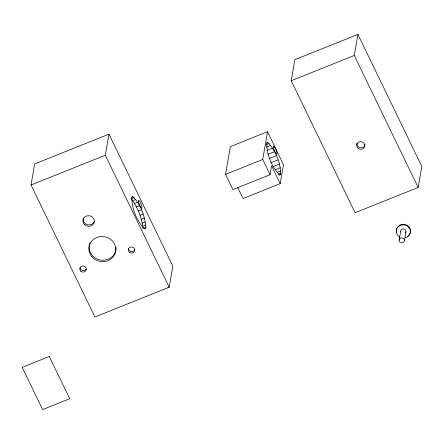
<?xml version="1.0" encoding="UTF-8"?>
<svg xmlns="http://www.w3.org/2000/svg" width="444" height="444" viewBox="0 0 444 444"><rect width="100%" height="100%" fill="white"/><g stroke="black" fill="none" stroke-linecap="round" stroke-linejoin="round"><path stroke-width="0.67" d="M31.025 185.004L34.66 163.947L108.963 134.16L172.833 266.145L169.197 287.201L94.894 316.988L31.025 185.004L105.322 155.217L108.963 134.16M280.208 183.633L271.611 165.873L270.085 174.703L232.934 189.588L225.558 174.353L230.353 146.62L267.504 131.729L283.472 164.73L280.208 183.633L243.051 198.518L237.718 187.496M270.085 174.703L262.715 159.468L267.504 131.729M291.225 80.736L294.86 59.679L357.925 34.41L421.8 166.395L418.165 187.451L355.095 212.72L291.225 80.736L354.29 55.467L357.925 34.41M399.123 240.076L399.278 239.449A2.675 2.481 9.8 0 1 403.035 238.212A2.675 2.481 9.8 0 1 403.957 241.875L403.479 242.341A2.675 2.481 9.8 0 1 399.123 240.076L400.821 230.53A2.675 2.481 9.8 0 1 404.573 229.298A2.675 2.481 9.8 0 1 405.494 232.956M404.44 240.681L405.983 231.762M357.015 143.312L356.948 143.59A4.068 3.774 9.8 0 0 359.079 147.341A4.068 3.774 9.8 0 0 363.569 147.025L364.291 146.32A4.068 3.774 9.8 0 0 365.029 144.505M145.954 227.345L145.499 228.666L144.589 228.91C136.813 221.034 131.296 207.975 131.957 196.897L132.867 196.653C140.887 204.401 144.833 216.389 145.954 227.345L143.495 228.327M280.464 174.592C281.124 163.514 275.607 150.455 267.832 142.579L266.916 142.818C266.256 153.902 271.772 166.961 279.548 174.836L280.464 174.592L279.182 175.108M131.64 197.147L132.867 196.653M266.55 143.09L267.832 142.579M134.182 197.508L131.108 198.74C137.607 207.043 141.858 217.505 142.868 227.994M265.945 144.716L269.147 143.434M132.734 200.638L135.809 199.406M266.289 147.131L270.773 145.332M134.554 203.446L137.629 202.214M266.827 150.449L272.594 148.141M136.452 206.976L139.527 205.744M268.087 154.24L274.492 151.67M225.558 174.353L262.715 159.468M138.295 210.983L141.37 209.751M269.286 158.502L276.334 155.678M139.96 215.201L143.035 213.969M270.951 162.72L278 159.896M141.331 219.336L144.405 218.104M272.96 166.594L279.365 164.03M142.313 223.104L145.388 221.872M275.225 169.852L280.347 167.799M142.84 226.257L145.915 225.025M277.034 172.494L280.88 170.951M278.355 174.298L280.919 173.271M167.838 287.423L169.197 287.201L105.322 155.217M354.29 55.467L418.165 187.451M94.245 221.567A5.739 5.322 9.8 0 1 87.113 224.597A5.739 5.322 9.8 0 1 83.367 218.015M86.175 269.12A3.28 3.041 9.8 0 1 80.014 267.654M116.045 247.314A13.503 12.521 9.8 0 1 100.499 260.023A13.503 12.521 9.8 0 1 89.999 242.901M134.97 249.378A3.28 3.041 9.8 0 1 128.521 248.557M399.989 237.218A7.121 6.605 9.8 0 1 398.129 226.817A7.121 6.605 9.8 0 1 409.351 228.088A7.121 6.605 9.8 0 1 405.405 237.829M396.326 230.902A7.121 6.605 9.8 0 1 405.028 224.431A7.121 6.605 9.8 0 1 409.707 234.093M409.39 234.582A7.121 6.605 9.8 0 1 407.709 236.225M396.636 232.612A7.121 6.605 9.8 0 1 396.375 231.479M400.688 231.812A2.675 2.481 9.8 0 1 400.66 231.163M356.937 144.061L356.699 145.016A4.068 3.774 9.8 0 0 358.835 148.768A4.068 3.774 9.8 0 0 363.325 148.451L364.047 147.747A4.068 3.774 9.8 0 0 362.648 142.18A4.068 3.774 9.8 0 0 356.937 144.061M49.295 356.493L22.2 367.349L42.641 409.59L69.741 398.734L49.295 356.493M84.216 224.281A5.739 5.322 9.8 0 0 94 222.988A5.739 5.322 9.8 0 0 87.69 215.717A5.739 5.322 9.8 0 0 84.216 224.281M138.506 201.854A4.351 0.905 68.2 0 0 141.636 208.253A4.351 0.905 68.2 0 0 140.443 202.547A4.351 0.905 68.2 0 0 138.506 201.854M129.276 252.142A3.28 3.041 9.8 0 0 134.721 250.805A3.28 3.041 9.8 0 0 130.636 247.053A3.28 3.041 9.8 0 0 129.276 252.142M80.808 271.223A3.28 3.041 9.8 0 0 86.23 269.808A3.28 3.041 9.8 0 0 82.079 266.111A3.28 3.041 9.8 0 0 80.808 271.223M91.88 256.765A13.503 12.521 9.8 0 0 114.929 253.874A13.503 12.521 9.8 0 0 100.211 236.658A13.503 12.521 9.8 0 0 91.88 256.765M273.471 147.78A4.351 0.905 68.2 0 0 276.601 154.179A4.351 0.905 68.2 0 0 275.408 148.474A4.351 0.905 68.2 0 0 273.471 147.78"/></g></svg>
